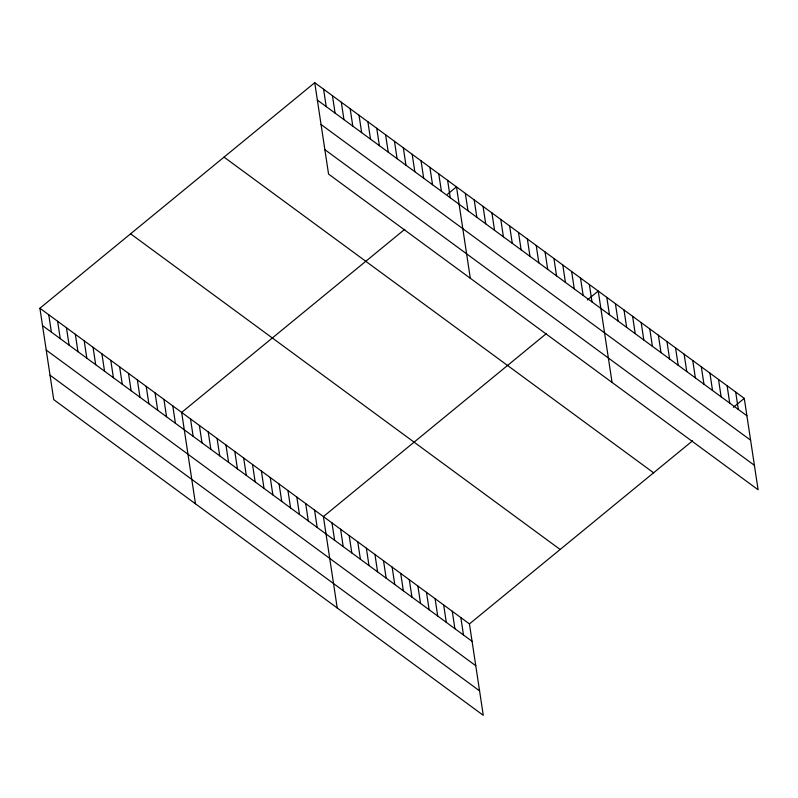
<?xml version="1.0" encoding="UTF-8"?>
<svg xmlns="http://www.w3.org/2000/svg" width="798" height="798" viewBox="0 0 798 798"><rect width="100%" height="100%" fill="white"/><g stroke="black" fill="none" stroke-linecap="round" stroke-linejoin="round"><path stroke-width="1.2" d="M39.9 308.247L469.443 623.916L483.269 715.307L53.725 399.628L39.9 308.247L314.731 82.693L744.275 398.372L758.1 489.753L328.557 174.084L314.731 82.693M404.786 229.295L181.655 412.416L195.47 503.807M447.409 194.313L456.486 186.872L470.301 278.253M546.54 333.464L323.399 516.585L337.225 607.976M587.348 299.968L598.231 291.041L612.056 382.432M469.443 623.916L692.584 440.795M733.392 407.299L744.275 398.372M317.365 100.089L746.908 415.758M321.055 124.508L750.599 440.177M324.866 149.665L754.409 465.334M224.038 157.126L653.582 472.795M130.593 233.814L560.136 549.483M42.533 325.634L472.077 641.303M46.224 350.053L475.768 665.722M50.025 375.21L479.578 690.878M735.686 392.057L738.32 409.444M727.098 385.743L729.731 403.13M718.509 379.429L721.133 396.815M709.911 373.115L712.544 390.501M701.322 366.801L703.956 384.187M692.734 360.487L695.367 377.873M684.145 354.172L686.769 371.559M675.547 347.858L678.18 365.255M666.958 341.544L669.592 358.94M658.37 335.23L661.003 352.626M649.781 328.916L652.405 346.312M641.183 322.601L643.816 339.998M632.595 316.297L635.228 333.684M624.006 309.983L626.639 327.37M615.418 303.669L618.041 321.055M606.819 297.355L609.453 314.741M589.373 284.527L592.006 301.923M580.515 278.013L583.148 295.41M571.657 271.51L574.281 288.896M562.799 264.996L565.423 282.382M553.932 258.482L556.565 275.879M545.074 251.978L547.707 269.365M536.216 245.465L538.85 262.851M527.358 238.951L529.992 256.348M518.5 232.447L521.124 249.834M509.643 225.934L512.266 243.32M500.785 219.42L503.408 236.816M491.917 212.906L494.551 230.303M483.059 206.403L485.693 223.789M474.202 199.889L476.835 217.275M465.344 193.375L467.977 210.772M447.628 180.358L450.252 197.744M438.76 173.844L441.394 191.241M429.903 167.341L432.536 184.727M421.045 160.827L423.678 178.213M412.187 154.313L414.82 171.71M403.329 147.8L405.953 165.196M394.471 141.296L397.095 158.682M460.855 617.602L463.488 634.989M385.604 134.782L388.237 152.169M452.267 611.288L454.89 628.674M376.746 128.269L379.379 145.665M443.668 604.974L446.301 622.36M367.888 121.765L370.521 139.151M435.08 598.66L437.713 616.046M359.03 115.251L361.664 132.638M426.491 592.345L429.125 609.742M350.172 108.737L352.796 126.134M417.903 586.031L420.526 603.428M341.315 102.234L343.938 119.62M409.314 579.717L411.938 597.113M332.447 95.72L335.08 113.107M400.716 573.403L403.349 590.799M323.589 89.206L326.222 106.603M392.127 567.089L394.761 584.485M383.539 560.785L386.162 578.171M374.95 554.47L377.574 571.857M366.352 548.156L368.985 565.543M357.763 541.842L360.397 559.228M349.175 535.528L351.798 552.914M340.586 529.214L343.21 546.6M331.988 522.899L334.621 540.286M314.542 510.072L317.175 527.468M305.684 503.568L308.307 520.954M296.826 497.054L299.45 514.441M287.958 490.541L290.592 507.937M279.101 484.037L281.734 501.423M270.243 477.523L272.876 494.91M261.385 471.01L264.018 488.406M252.527 464.496L255.151 481.892M243.669 457.992L246.293 475.379M234.802 451.478L237.435 468.865M225.944 444.965L228.577 462.361M217.086 438.461L219.719 455.848M208.228 431.947L210.862 449.334M199.37 425.434L202.004 442.83M190.513 418.93L193.136 436.316M172.787 405.903L175.42 423.299M163.929 399.389L166.563 416.785M155.071 392.885L157.705 410.272M146.214 386.372L148.847 403.758M137.356 379.858L139.979 397.254M128.498 373.354L131.121 390.741M119.63 366.841L122.264 384.227M110.772 360.327L113.406 377.723M101.915 353.823L104.548 371.21M93.057 347.31L95.69 364.696M84.199 340.796L86.822 358.192M75.341 334.282L77.965 351.679M66.473 327.779L69.107 345.165M57.616 321.265L60.249 338.651M48.758 314.751L51.391 332.148"/></g></svg>
